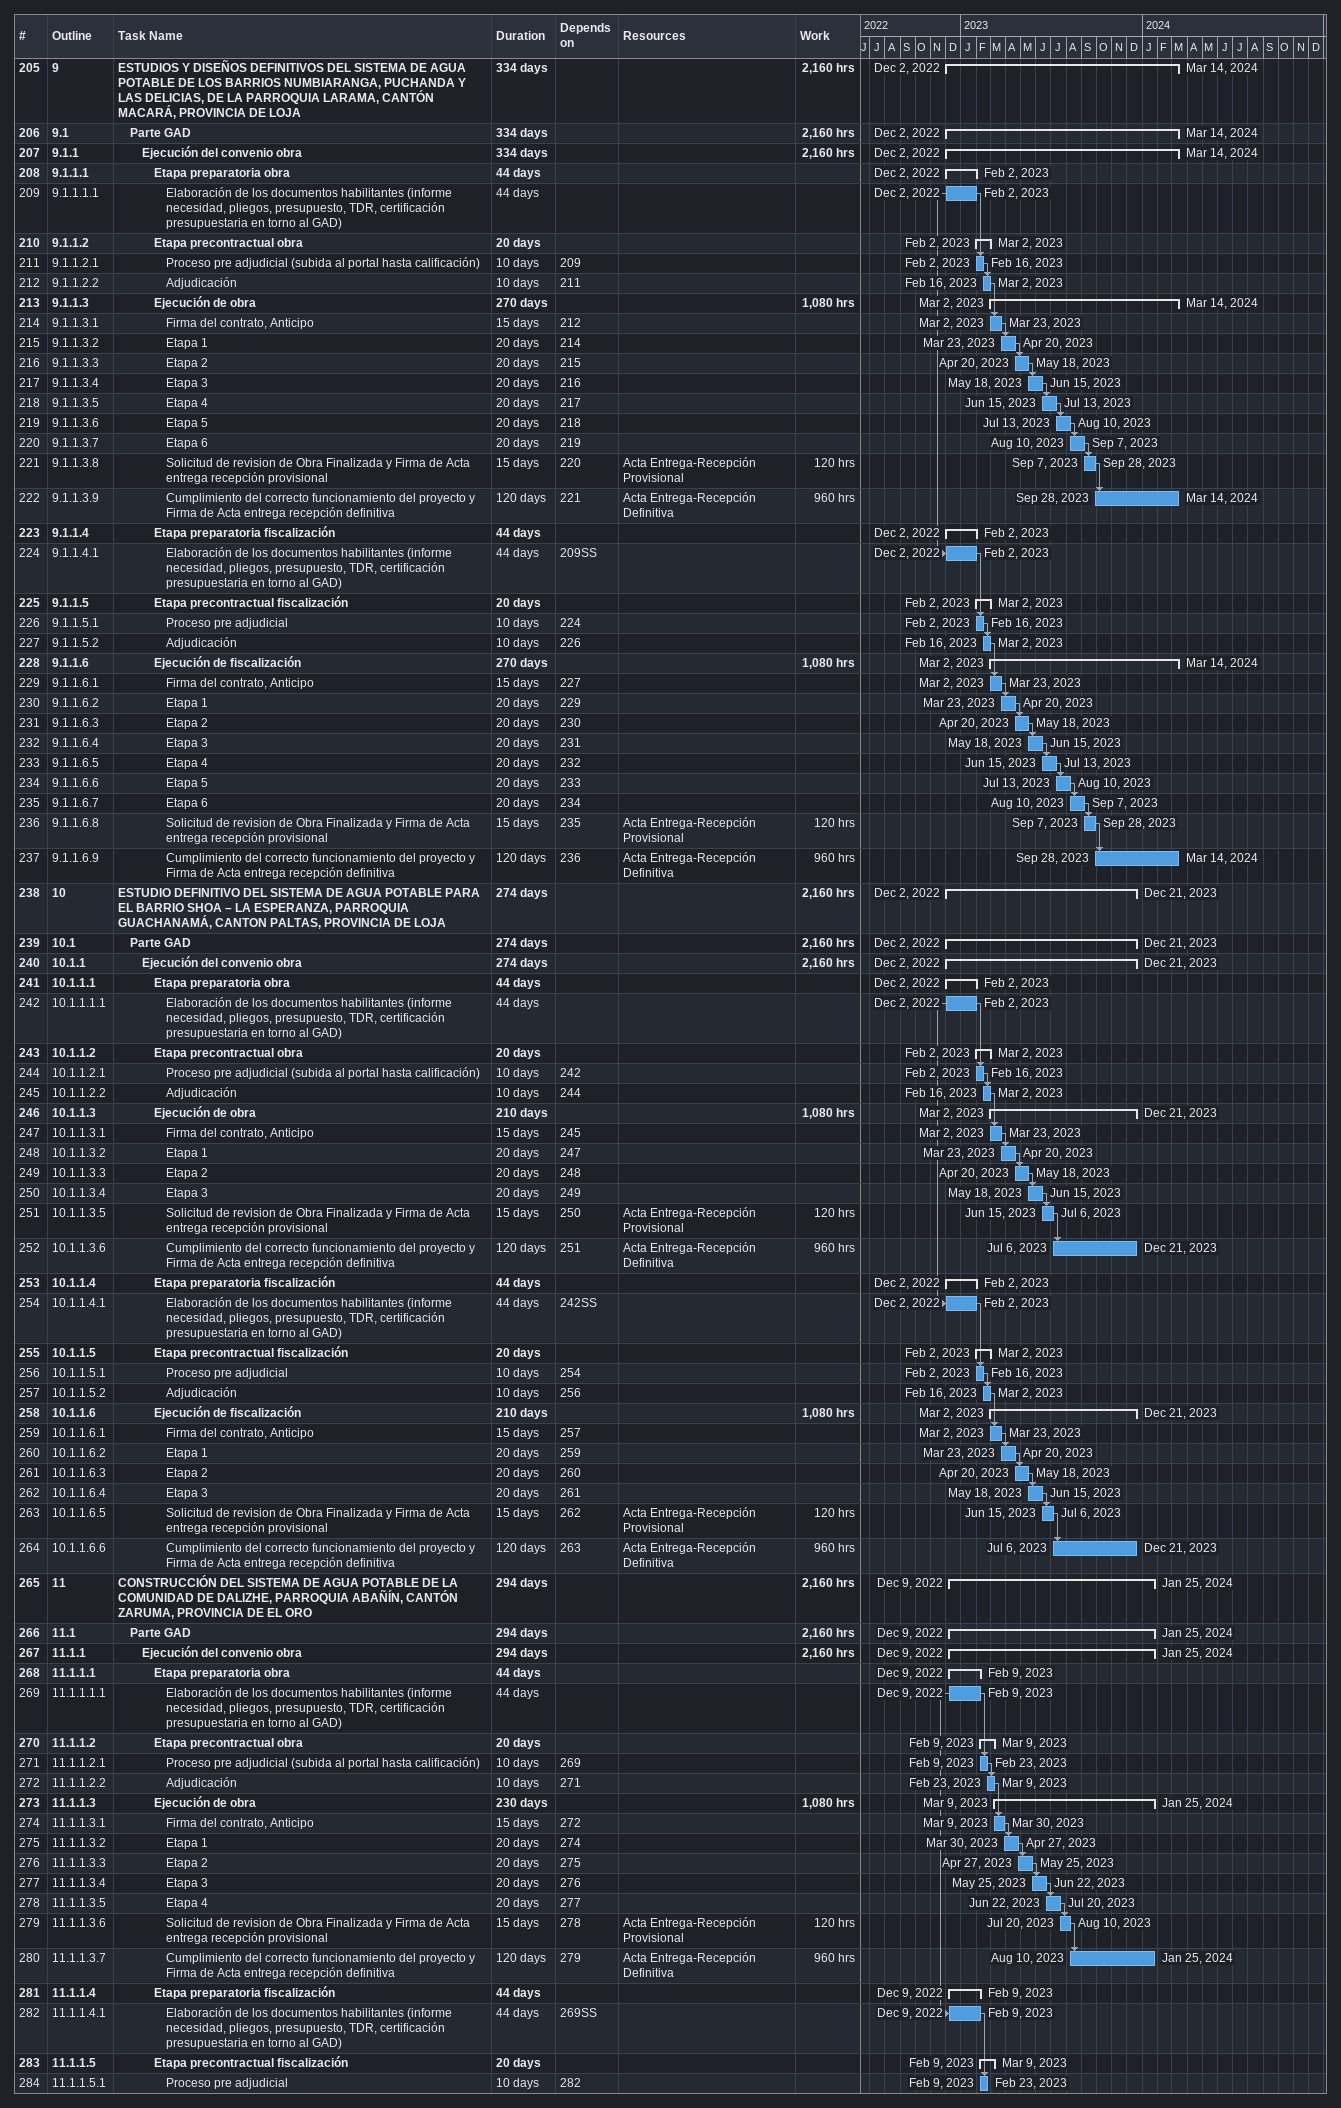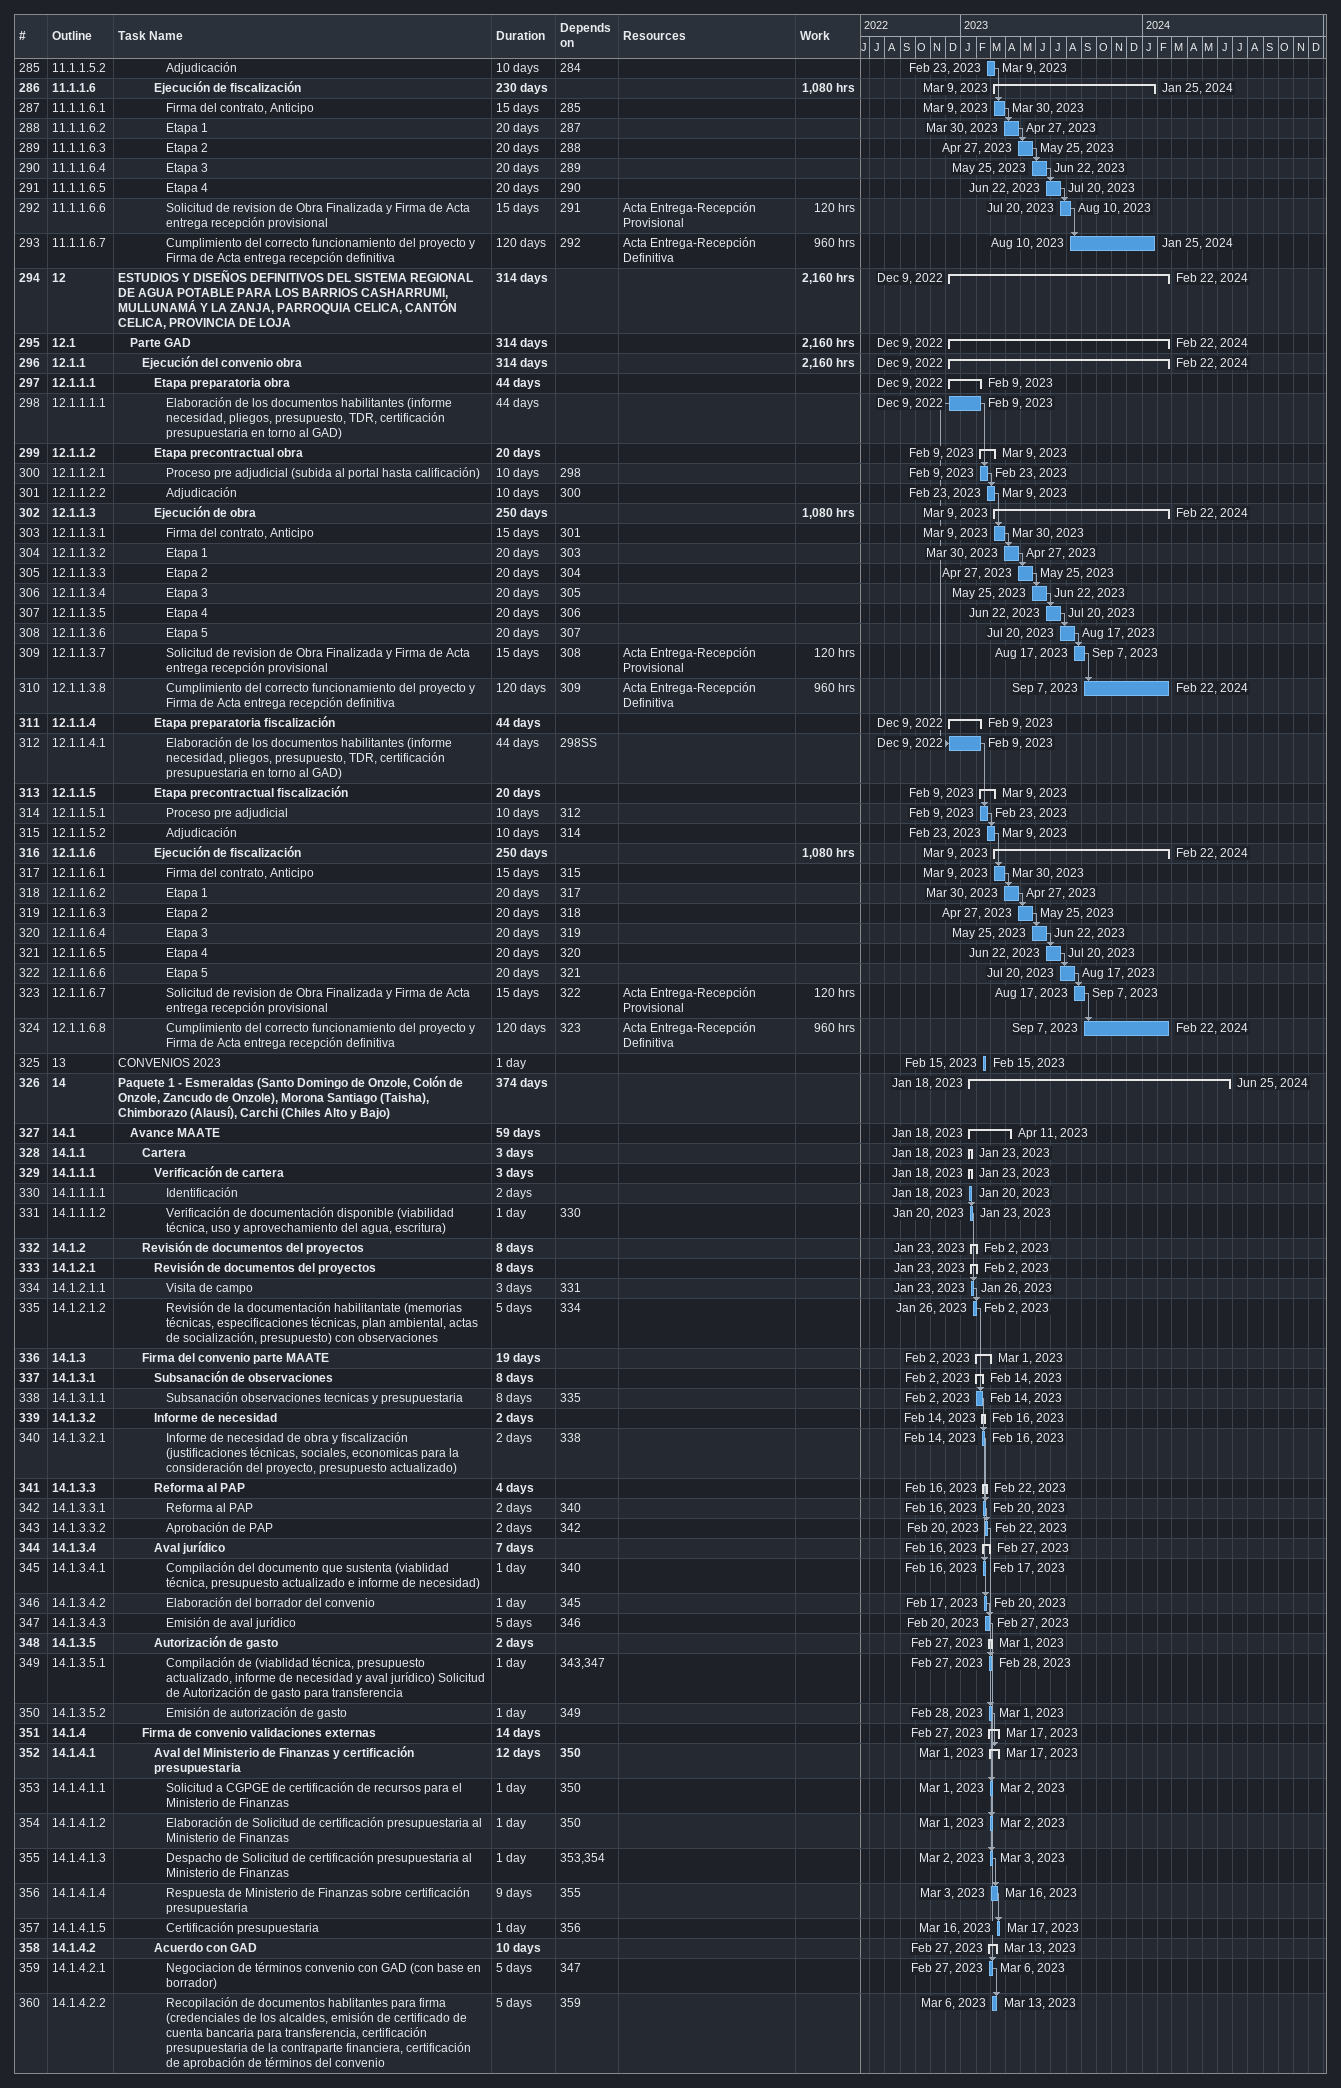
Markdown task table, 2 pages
| ID | WBS | Task | Duration | Start | Finish | Predecessors | Resources | Work (h) |
|---|---|---|---|---|---|---|---|---|
| 205 | 9 | **ESTUDIOS Y DISEÑOS DEFINITIVOS DEL SISTEMA DE AGUA POTABLE DE LOS BARRIOS NUMBIARANGA, PUCHANDA Y LAS DELICIAS, DE LA PARROQUIA LARAMA, CANTÓN MACARÁ, PROVINCIA DE LOJA** | 334d | 2022-12-02 | 2024-03-14 |  |  | 2160 |
| 206 | 9.1 | **Parte GAD** | 334d | 2022-12-02 | 2024-03-14 |  |  | 2160 |
| 207 | 9.1.1 | **Ejecución del convenio obra** | 334d | 2022-12-02 | 2024-03-14 |  |  | 2160 |
| 208 | 9.1.1.1 | **Etapa preparatoria obra** | 44d | 2022-12-02 | 2023-02-02 |  |  |  |
| 209 | 9.1.1.1.1 | Elaboración de los documentos habilitantes (informe necesidad, pliegos, presupuesto, TDR, certificación presupuestaria en torno al GAD) | 44d | 2022-12-02 | 2023-02-02 |  |  |  |
| 210 | 9.1.1.2 | **Etapa precontractual obra** | 20d | 2023-02-02 | 2023-03-02 |  |  |  |
| 211 | 9.1.1.2.1 | Proceso pre adjudicial (subida al portal hasta calificación) | 10d | 2023-02-02 | 2023-02-16 | 209 |  |  |
| 212 | 9.1.1.2.2 | Adjudicación | 10d | 2023-02-16 | 2023-03-02 | 211 |  |  |
| 213 | 9.1.1.3 | **Ejecución de obra** | 270d | 2023-03-02 | 2024-03-14 |  |  | 1080 |
| 214 | 9.1.1.3.1 | Firma del contrato, Anticipo | 15d | 2023-03-02 | 2023-03-23 | 212 |  |  |
| 215 | 9.1.1.3.2 | Etapa 1 | 20d | 2023-03-23 | 2023-04-20 | 214 |  |  |
| 216 | 9.1.1.3.3 | Etapa 2 | 20d | 2023-04-20 | 2023-05-18 | 215 |  |  |
| 217 | 9.1.1.3.4 | Etapa 3 | 20d | 2023-05-18 | 2023-06-15 | 216 |  |  |
| 218 | 9.1.1.3.5 | Etapa 4 | 20d | 2023-06-15 | 2023-07-13 | 217 |  |  |
| 219 | 9.1.1.3.6 | Etapa 5 | 20d | 2023-07-13 | 2023-08-10 | 218 |  |  |
| 220 | 9.1.1.3.7 | Etapa 6 | 20d | 2023-08-10 | 2023-09-07 | 219 |  |  |
| 221 | 9.1.1.3.8 | Solicitud de revision de Obra Finalizada y Firma de Acta entrega recepción provisional | 15d | 2023-09-07 | 2023-09-28 | 220 | Acta Entrega-Recepción Provisional | 120 |
| 222 | 9.1.1.3.9 | Cumplimiento del correcto funcionamiento del proyecto y Firma de Acta entrega recepción definitiva | 120d | 2023-09-28 | 2024-03-14 | 221 | Acta Entrega-Recepción Definitiva | 960 |
| 223 | 9.1.1.4 | **Etapa preparatoria fiscalización** | 44d | 2022-12-02 | 2023-02-02 |  |  |  |
| 224 | 9.1.1.4.1 | Elaboración de los documentos habilitantes (informe necesidad, pliegos, presupuesto, TDR, certificación presupuestaria en torno al GAD) | 44d | 2022-12-02 | 2023-02-02 | 209SS |  |  |
| 225 | 9.1.1.5 | **Etapa precontractual fiscalización** | 20d | 2023-02-02 | 2023-03-02 |  |  |  |
| 226 | 9.1.1.5.1 | Proceso pre adjudicial | 10d | 2023-02-02 | 2023-02-16 | 224 |  |  |
| 227 | 9.1.1.5.2 | Adjudicación | 10d | 2023-02-16 | 2023-03-02 | 226 |  |  |
| 228 | 9.1.1.6 | **Ejecución de fiscalización** | 270d | 2023-03-02 | 2024-03-14 |  |  | 1080 |
| 229 | 9.1.1.6.1 | Firma del contrato, Anticipo | 15d | 2023-03-02 | 2023-03-23 | 227 |  |  |
| 230 | 9.1.1.6.2 | Etapa 1 | 20d | 2023-03-23 | 2023-04-20 | 229 |  |  |
| 231 | 9.1.1.6.3 | Etapa 2 | 20d | 2023-04-20 | 2023-05-18 | 230 |  |  |
| 232 | 9.1.1.6.4 | Etapa 3 | 20d | 2023-05-18 | 2023-06-15 | 231 |  |  |
| 233 | 9.1.1.6.5 | Etapa 4 | 20d | 2023-06-15 | 2023-07-13 | 232 |  |  |
| 234 | 9.1.1.6.6 | Etapa 5 | 20d | 2023-07-13 | 2023-08-10 | 233 |  |  |
| 235 | 9.1.1.6.7 | Etapa 6 | 20d | 2023-08-10 | 2023-09-07 | 234 |  |  |
| 236 | 9.1.1.6.8 | Solicitud de revision de Obra Finalizada y Firma de Acta entrega recepción provisional | 15d | 2023-09-07 | 2023-09-28 | 235 | Acta Entrega-Recepción Provisional | 120 |
| 237 | 9.1.1.6.9 | Cumplimiento del correcto funcionamiento del proyecto y Firma de Acta entrega recepción definitiva | 120d | 2023-09-28 | 2024-03-14 | 236 | Acta Entrega-Recepción Definitiva | 960 |
| 238 | 10 | **ESTUDIO DEFINITIVO DEL SISTEMA DE AGUA POTABLE PARA EL BARRIO SHOA – LA ESPERANZA, PARROQUIA GUACHANAMÁ, CANTON PALTAS, PROVINCIA DE LOJA** | 274d | 2022-12-02 | 2023-12-21 |  |  | 2160 |
| 239 | 10.1 | **Parte GAD** | 274d | 2022-12-02 | 2023-12-21 |  |  | 2160 |
| 240 | 10.1.1 | **Ejecución del convenio obra** | 274d | 2022-12-02 | 2023-12-21 |  |  | 2160 |
| 241 | 10.1.1.1 | **Etapa preparatoria obra** | 44d | 2022-12-02 | 2023-02-02 |  |  |  |
| 242 | 10.1.1.1.1 | Elaboración de los documentos habilitantes (informe necesidad, pliegos, presupuesto, TDR, certificación presupuestaria en torno al GAD) | 44d | 2022-12-02 | 2023-02-02 |  |  |  |
| 243 | 10.1.1.2 | **Etapa precontractual obra** | 20d | 2023-02-02 | 2023-03-02 |  |  |  |
| 244 | 10.1.1.2.1 | Proceso pre adjudicial (subida al portal hasta calificación) | 10d | 2023-02-02 | 2023-02-16 | 242 |  |  |
| 245 | 10.1.1.2.2 | Adjudicación | 10d | 2023-02-16 | 2023-03-02 | 244 |  |  |
| 246 | 10.1.1.3 | **Ejecución de obra** | 210d | 2023-03-02 | 2023-12-21 |  |  | 1080 |
| 247 | 10.1.1.3.1 | Firma del contrato, Anticipo | 15d | 2023-03-02 | 2023-03-23 | 245 |  |  |
| 248 | 10.1.1.3.2 | Etapa 1 | 20d | 2023-03-23 | 2023-04-20 | 247 |  |  |
| 249 | 10.1.1.3.3 | Etapa 2 | 20d | 2023-04-20 | 2023-05-18 | 248 |  |  |
| 250 | 10.1.1.3.4 | Etapa 3 | 20d | 2023-05-18 | 2023-06-15 | 249 |  |  |
| 251 | 10.1.1.3.5 | Solicitud de revision de Obra Finalizada y Firma de Acta entrega recepción provisional | 15d | 2023-06-15 | 2023-07-06 | 250 | Acta Entrega-Recepción Provisional | 120 |
| 252 | 10.1.1.3.6 | Cumplimiento del correcto funcionamiento del proyecto y Firma de Acta entrega recepción definitiva | 120d | 2023-07-06 | 2023-12-21 | 251 | Acta Entrega-Recepción Definitiva | 960 |
| 253 | 10.1.1.4 | **Etapa preparatoria fiscalización** | 44d | 2022-12-02 | 2023-02-02 |  |  |  |
| 254 | 10.1.1.4.1 | Elaboración de los documentos habilitantes (informe necesidad, pliegos, presupuesto, TDR, certificación presupuestaria en torno al GAD) | 44d | 2022-12-02 | 2023-02-02 | 242SS |  |  |
| 255 | 10.1.1.5 | **Etapa precontractual fiscalización** | 20d | 2023-02-02 | 2023-03-02 |  |  |  |
| 256 | 10.1.1.5.1 | Proceso pre adjudicial | 10d | 2023-02-02 | 2023-02-16 | 254 |  |  |
| 257 | 10.1.1.5.2 | Adjudicación | 10d | 2023-02-16 | 2023-03-02 | 256 |  |  |
| 258 | 10.1.1.6 | **Ejecución de fiscalización** | 210d | 2023-03-02 | 2023-12-21 |  |  | 1080 |
| 259 | 10.1.1.6.1 | Firma del contrato, Anticipo | 15d | 2023-03-02 | 2023-03-23 | 257 |  |  |
| 260 | 10.1.1.6.2 | Etapa 1 | 20d | 2023-03-23 | 2023-04-20 | 259 |  |  |
| 261 | 10.1.1.6.3 | Etapa 2 | 20d | 2023-04-20 | 2023-05-18 | 260 |  |  |
| 262 | 10.1.1.6.4 | Etapa 3 | 20d | 2023-05-18 | 2023-06-15 | 261 |  |  |
| 263 | 10.1.1.6.5 | Solicitud de revision de Obra Finalizada y Firma de Acta entrega recepción provisional | 15d | 2023-06-15 | 2023-07-06 | 262 | Acta Entrega-Recepción Provisional | 120 |
| 264 | 10.1.1.6.6 | Cumplimiento del correcto funcionamiento del proyecto y Firma de Acta entrega recepción definitiva | 120d | 2023-07-06 | 2023-12-21 | 263 | Acta Entrega-Recepción Definitiva | 960 |
| 265 | 11 | **CONSTRUCCIÓN DEL SISTEMA DE AGUA POTABLE DE LA COMUNIDAD DE DALIZHE, PARROQUIA ABAÑÍN, CANTÓN ZARUMA, PROVINCIA DE EL ORO** | 294d | 2022-12-09 | 2024-01-25 |  |  | 2160 |
| 266 | 11.1 | **Parte GAD** | 294d | 2022-12-09 | 2024-01-25 |  |  | 2160 |
| 267 | 11.1.1 | **Ejecución del convenio obra** | 294d | 2022-12-09 | 2024-01-25 |  |  | 2160 |
| 268 | 11.1.1.1 | **Etapa preparatoria obra** | 44d | 2022-12-09 | 2023-02-09 |  |  |  |
| 269 | 11.1.1.1.1 | Elaboración de los documentos habilitantes (informe necesidad, pliegos, presupuesto, TDR, certificación presupuestaria en torno al GAD) | 44d | 2022-12-09 | 2023-02-09 |  |  |  |
| 270 | 11.1.1.2 | **Etapa precontractual obra** | 20d | 2023-02-09 | 2023-03-09 |  |  |  |
| 271 | 11.1.1.2.1 | Proceso pre adjudicial (subida al portal hasta calificación) | 10d | 2023-02-09 | 2023-02-23 | 269 |  |  |
| 272 | 11.1.1.2.2 | Adjudicación | 10d | 2023-02-23 | 2023-03-09 | 271 |  |  |
| 273 | 11.1.1.3 | **Ejecución de obra** | 230d | 2023-03-09 | 2024-01-25 |  |  | 1080 |
| 274 | 11.1.1.3.1 | Firma del contrato, Anticipo | 15d | 2023-03-09 | 2023-03-30 | 272 |  |  |
| 275 | 11.1.1.3.2 | Etapa 1 | 20d | 2023-03-30 | 2023-04-27 | 274 |  |  |
| 276 | 11.1.1.3.3 | Etapa 2 | 20d | 2023-04-27 | 2023-05-25 | 275 |  |  |
| 277 | 11.1.1.3.4 | Etapa 3 | 20d | 2023-05-25 | 2023-06-22 | 276 |  |  |
| 278 | 11.1.1.3.5 | Etapa 4 | 20d | 2023-06-22 | 2023-07-20 | 277 |  |  |
| 279 | 11.1.1.3.6 | Solicitud de revision de Obra Finalizada y Firma de Acta entrega recepción provisional | 15d | 2023-07-20 | 2023-08-10 | 278 | Acta Entrega-Recepción Provisional | 120 |
| 280 | 11.1.1.3.7 | Cumplimiento del correcto funcionamiento del proyecto y Firma de Acta entrega recepción definitiva | 120d | 2023-08-10 | 2024-01-25 | 279 | Acta Entrega-Recepción Definitiva | 960 |
| 281 | 11.1.1.4 | **Etapa preparatoria fiscalización** | 44d | 2022-12-09 | 2023-02-09 |  |  |  |
| 282 | 11.1.1.4.1 | Elaboración de los documentos habilitantes (informe necesidad, pliegos, presupuesto, TDR, certificación presupuestaria en torno al GAD) | 44d | 2022-12-09 | 2023-02-09 | 269SS |  |  |
| 283 | 11.1.1.5 | **Etapa precontractual fiscalización** | 20d | 2023-02-09 | 2023-03-09 |  |  |  |
| 284 | 11.1.1.5.1 | Proceso pre adjudicial | 10d | 2023-02-09 | 2023-02-23 | 282 |  |  |
| 285 | 11.1.1.5.2 | Adjudicación | 10d | 2023-02-23 | 2023-03-09 | 284 |  |  |
| 286 | 11.1.1.6 | **Ejecución de fiscalización** | 230d | 2023-03-09 | 2024-01-25 |  |  | 1080 |
| 287 | 11.1.1.6.1 | Firma del contrato, Anticipo | 15d | 2023-03-09 | 2023-03-30 | 285 |  |  |
| 288 | 11.1.1.6.2 | Etapa 1 | 20d | 2023-03-30 | 2023-04-27 | 287 |  |  |
| 289 | 11.1.1.6.3 | Etapa 2 | 20d | 2023-04-27 | 2023-05-25 | 288 |  |  |
| 290 | 11.1.1.6.4 | Etapa 3 | 20d | 2023-05-25 | 2023-06-22 | 289 |  |  |
| 291 | 11.1.1.6.5 | Etapa 4 | 20d | 2023-06-22 | 2023-07-20 | 290 |  |  |
| 292 | 11.1.1.6.6 | Solicitud de revision de Obra Finalizada y Firma de Acta entrega recepción provisional | 15d | 2023-07-20 | 2023-08-10 | 291 | Acta Entrega-Recepción Provisional | 120 |
| 293 | 11.1.1.6.7 | Cumplimiento del correcto funcionamiento del proyecto y Firma de Acta entrega recepción definitiva | 120d | 2023-08-10 | 2024-01-25 | 292 | Acta Entrega-Recepción Definitiva | 960 |
| 294 | 12 | **ESTUDIOS Y DISEÑOS DEFINITIVOS DEL SISTEMA REGIONAL DE AGUA POTABLE PARA LOS BARRIOS CASHARRUMI, MULLUNAMÁ Y LA ZANJA, PARROQUIA CELICA, CANTÓN CELICA, PROVINCIA DE LOJA** | 314d | 2022-12-09 | 2024-02-22 |  |  | 2160 |
| 295 | 12.1 | **Parte GAD** | 314d | 2022-12-09 | 2024-02-22 |  |  | 2160 |
| 296 | 12.1.1 | **Ejecución del convenio obra** | 314d | 2022-12-09 | 2024-02-22 |  |  | 2160 |
| 297 | 12.1.1.1 | **Etapa preparatoria obra** | 44d | 2022-12-09 | 2023-02-09 |  |  |  |
| 298 | 12.1.1.1.1 | Elaboración de los documentos habilitantes (informe necesidad, pliegos, presupuesto, TDR, certificación presupuestaria en torno al GAD) | 44d | 2022-12-09 | 2023-02-09 |  |  |  |
| 299 | 12.1.1.2 | **Etapa precontractual obra** | 20d | 2023-02-09 | 2023-03-09 |  |  |  |
| 300 | 12.1.1.2.1 | Proceso pre adjudicial (subida al portal hasta calificación) | 10d | 2023-02-09 | 2023-02-23 | 298 |  |  |
| 301 | 12.1.1.2.2 | Adjudicación | 10d | 2023-02-23 | 2023-03-09 | 300 |  |  |
| 302 | 12.1.1.3 | **Ejecución de obra** | 250d | 2023-03-09 | 2024-02-22 |  |  | 1080 |
| 303 | 12.1.1.3.1 | Firma del contrato, Anticipo | 15d | 2023-03-09 | 2023-03-30 | 301 |  |  |
| 304 | 12.1.1.3.2 | Etapa 1 | 20d | 2023-03-30 | 2023-04-27 | 303 |  |  |
| 305 | 12.1.1.3.3 | Etapa 2 | 20d | 2023-04-27 | 2023-05-25 | 304 |  |  |
| 306 | 12.1.1.3.4 | Etapa 3 | 20d | 2023-05-25 | 2023-06-22 | 305 |  |  |
| 307 | 12.1.1.3.5 | Etapa 4 | 20d | 2023-06-22 | 2023-07-20 | 306 |  |  |
| 308 | 12.1.1.3.6 | Etapa 5 | 20d | 2023-07-20 | 2023-08-17 | 307 |  |  |
| 309 | 12.1.1.3.7 | Solicitud de revision de Obra Finalizada y Firma de Acta entrega recepción provisional | 15d | 2023-08-17 | 2023-09-07 | 308 | Acta Entrega-Recepción Provisional | 120 |
| 310 | 12.1.1.3.8 | Cumplimiento del correcto funcionamiento del proyecto y Firma de Acta entrega recepción definitiva | 120d | 2023-09-07 | 2024-02-22 | 309 | Acta Entrega-Recepción Definitiva | 960 |
| 311 | 12.1.1.4 | **Etapa preparatoria fiscalización** | 44d | 2022-12-09 | 2023-02-09 |  |  |  |
| 312 | 12.1.1.4.1 | Elaboración de los documentos habilitantes (informe necesidad, pliegos, presupuesto, TDR, certificación presupuestaria en torno al GAD) | 44d | 2022-12-09 | 2023-02-09 | 298SS |  |  |
| 313 | 12.1.1.5 | **Etapa precontractual fiscalización** | 20d | 2023-02-09 | 2023-03-09 |  |  |  |
| 314 | 12.1.1.5.1 | Proceso pre adjudicial | 10d | 2023-02-09 | 2023-02-23 | 312 |  |  |
| 315 | 12.1.1.5.2 | Adjudicación | 10d | 2023-02-23 | 2023-03-09 | 314 |  |  |
| 316 | 12.1.1.6 | **Ejecución de fiscalización** | 250d | 2023-03-09 | 2024-02-22 |  |  | 1080 |
| 317 | 12.1.1.6.1 | Firma del contrato, Anticipo | 15d | 2023-03-09 | 2023-03-30 | 315 |  |  |
| 318 | 12.1.1.6.2 | Etapa 1 | 20d | 2023-03-30 | 2023-04-27 | 317 |  |  |
| 319 | 12.1.1.6.3 | Etapa 2 | 20d | 2023-04-27 | 2023-05-25 | 318 |  |  |
| 320 | 12.1.1.6.4 | Etapa 3 | 20d | 2023-05-25 | 2023-06-22 | 319 |  |  |
| 321 | 12.1.1.6.5 | Etapa 4 | 20d | 2023-06-22 | 2023-07-20 | 320 |  |  |
| 322 | 12.1.1.6.6 | Etapa 5 | 20d | 2023-07-20 | 2023-08-17 | 321 |  |  |
| 323 | 12.1.1.6.7 | Solicitud de revision de Obra Finalizada y Firma de Acta entrega recepción provisional | 15d | 2023-08-17 | 2023-09-07 | 322 | Acta Entrega-Recepción Provisional | 120 |
| 324 | 12.1.1.6.8 | Cumplimiento del correcto funcionamiento del proyecto y Firma de Acta entrega recepción definitiva | 120d | 2023-09-07 | 2024-02-22 | 323 | Acta Entrega-Recepción Definitiva | 960 |
| 325 | 13 | CONVENIOS 2023 | 1d | 2023-02-15 | 2023-02-15 |  |  |  |
| 326 | 14 | **Paquete 1 - Esmeraldas (Santo Domingo de Onzole, Colón de Onzole, Zancudo de Onzole), Morona Santiago (Taisha), Chimborazo (Alausí), Carchi (Chiles Alto y Bajo)** | 374d | 2023-01-18 | 2024-06-25 |  |  |  |
| 327 | 14.1 | **Avance MAATE** | 59d | 2023-01-18 | 2023-04-11 |  |  |  |
| 328 | 14.1.1 | **Cartera** | 3d | 2023-01-18 | 2023-01-23 |  |  |  |
| 329 | 14.1.1.1 | **Verificación de cartera** | 3d | 2023-01-18 | 2023-01-23 |  |  |  |
| 330 | 14.1.1.1.1 | Identificación | 2d | 2023-01-18 | 2023-01-20 |  |  |  |
| 331 | 14.1.1.1.2 | Verificación de documentación disponible (viabilidad técnica, uso y aprovechamiento del agua, escritura) | 1d | 2023-01-20 | 2023-01-23 | 330 |  |  |
| 332 | 14.1.2 | **Revisión de documentos del proyectos** | 8d | 2023-01-23 | 2023-02-02 |  |  |  |
| 333 | 14.1.2.1 | **Revisión de documentos del proyectos** | 8d | 2023-01-23 | 2023-02-02 |  |  |  |
| 334 | 14.1.2.1.1 | Visita de campo | 3d | 2023-01-23 | 2023-01-26 | 331 |  |  |
| 335 | 14.1.2.1.2 | Revisión de la documentación habilitantate (memorias técnicas, especificaciones técnicas, plan ambiental, actas de socialización, presupuesto) con observaciones | 5d | 2023-01-26 | 2023-02-02 | 334 |  |  |
| 336 | 14.1.3 | **Firma del convenio parte MAATE** | 19d | 2023-02-02 | 2023-03-01 |  |  |  |
| 337 | 14.1.3.1 | **Subsanación de observaciones** | 8d | 2023-02-02 | 2023-02-14 |  |  |  |
| 338 | 14.1.3.1.1 | Subsanación observaciones tecnicas y presupuestaria | 8d | 2023-02-02 | 2023-02-14 | 335 |  |  |
| 339 | 14.1.3.2 | **Informe de necesidad** | 2d | 2023-02-14 | 2023-02-16 |  |  |  |
| 340 | 14.1.3.2.1 | Informe de necesidad de obra y fiscalización (justificaciones técnicas, sociales, economicas para la consideración del proyecto, presupuesto actualizado) | 2d | 2023-02-14 | 2023-02-16 | 338 |  |  |
| 341 | 14.1.3.3 | **Reforma al PAP** | 4d | 2023-02-16 | 2023-02-22 |  |  |  |
| 342 | 14.1.3.3.1 | Reforma al PAP | 2d | 2023-02-16 | 2023-02-20 | 340 |  |  |
| 343 | 14.1.3.3.2 | Aprobación de PAP | 2d | 2023-02-20 | 2023-02-22 | 342 |  |  |
| 344 | 14.1.3.4 | **Aval jurídico** | 7d | 2023-02-16 | 2023-02-27 |  |  |  |
| 345 | 14.1.3.4.1 | Compilación del documento que sustenta (viablidad técnica, presupuesto actualizado e informe de necesidad) | 1d | 2023-02-16 | 2023-02-17 | 340 |  |  |
| 346 | 14.1.3.4.2 | Elaboración del borrador del convenio | 1d | 2023-02-17 | 2023-02-20 | 345 |  |  |
| 347 | 14.1.3.4.3 | Emisión de aval jurídico | 5d | 2023-02-20 | 2023-02-27 | 346 |  |  |
| 348 | 14.1.3.5 | **Autorización de gasto** | 2d | 2023-02-27 | 2023-03-01 |  |  |  |
| 349 | 14.1.3.5.1 | Compilación de (viablidad técnica, presupuesto actualizado, informe de necesidad y aval jurídico) Solicitud de Autorización de gasto para transferencia | 1d | 2023-02-27 | 2023-02-28 | 343, 347 |  |  |
| 350 | 14.1.3.5.2 | Emisión de autorización de gasto | 1d | 2023-02-28 | 2023-03-01 | 349 |  |  |
| 351 | 14.1.4 | **Firma de convenio validaciones externas** | 14d | 2023-02-27 | 2023-03-17 |  |  |  |
| 352 | 14.1.4.1 | **Aval del Ministerio de Finanzas y certificación presupuestaria** | 12d | 2023-03-01 | 2023-03-17 | 350 |  |  |
| 353 | 14.1.4.1.1 | Solicitud a CGPGE de certificación de recursos para el Ministerio de Finanzas | 1d | 2023-03-01 | 2023-03-02 | 350 |  |  |
| 354 | 14.1.4.1.2 | Elaboración de Solicitud de certificación presupuestaria al Ministerio de Finanzas | 1d | 2023-03-01 | 2023-03-02 | 350 |  |  |
| 355 | 14.1.4.1.3 | Despacho de Solicitud de certificación presupuestaria al Ministerio de Finanzas | 1d | 2023-03-02 | 2023-03-03 | 353, 354 |  |  |
| 356 | 14.1.4.1.4 | Respuesta de Ministerio de Finanzas sobre certificación presupuestaria | 9d | 2023-03-03 | 2023-03-16 | 355 |  |  |
| 357 | 14.1.4.1.5 | Certificación presupuestaria | 1d | 2023-03-16 | 2023-03-17 | 356 |  |  |
| 358 | 14.1.4.2 | **Acuerdo con GAD** | 10d | 2023-02-27 | 2023-03-13 |  |  |  |
| 359 | 14.1.4.2.1 | Negociacion de términos convenio con GAD (con base en borrador) | 5d | 2023-02-27 | 2023-03-06 | 347 |  |  |
| 360 | 14.1.4.2.2 | Recopilación de documentos hablitantes para firma (credenciales de los alcaldes, emisión de certificado de cuenta bancaria para transferencia, certificación presupuestaria de la contraparte financiera, certificación de aprobación de términos del convenio | 5d | 2023-03-06 | 2023-03-13 | 359 |  |  |
